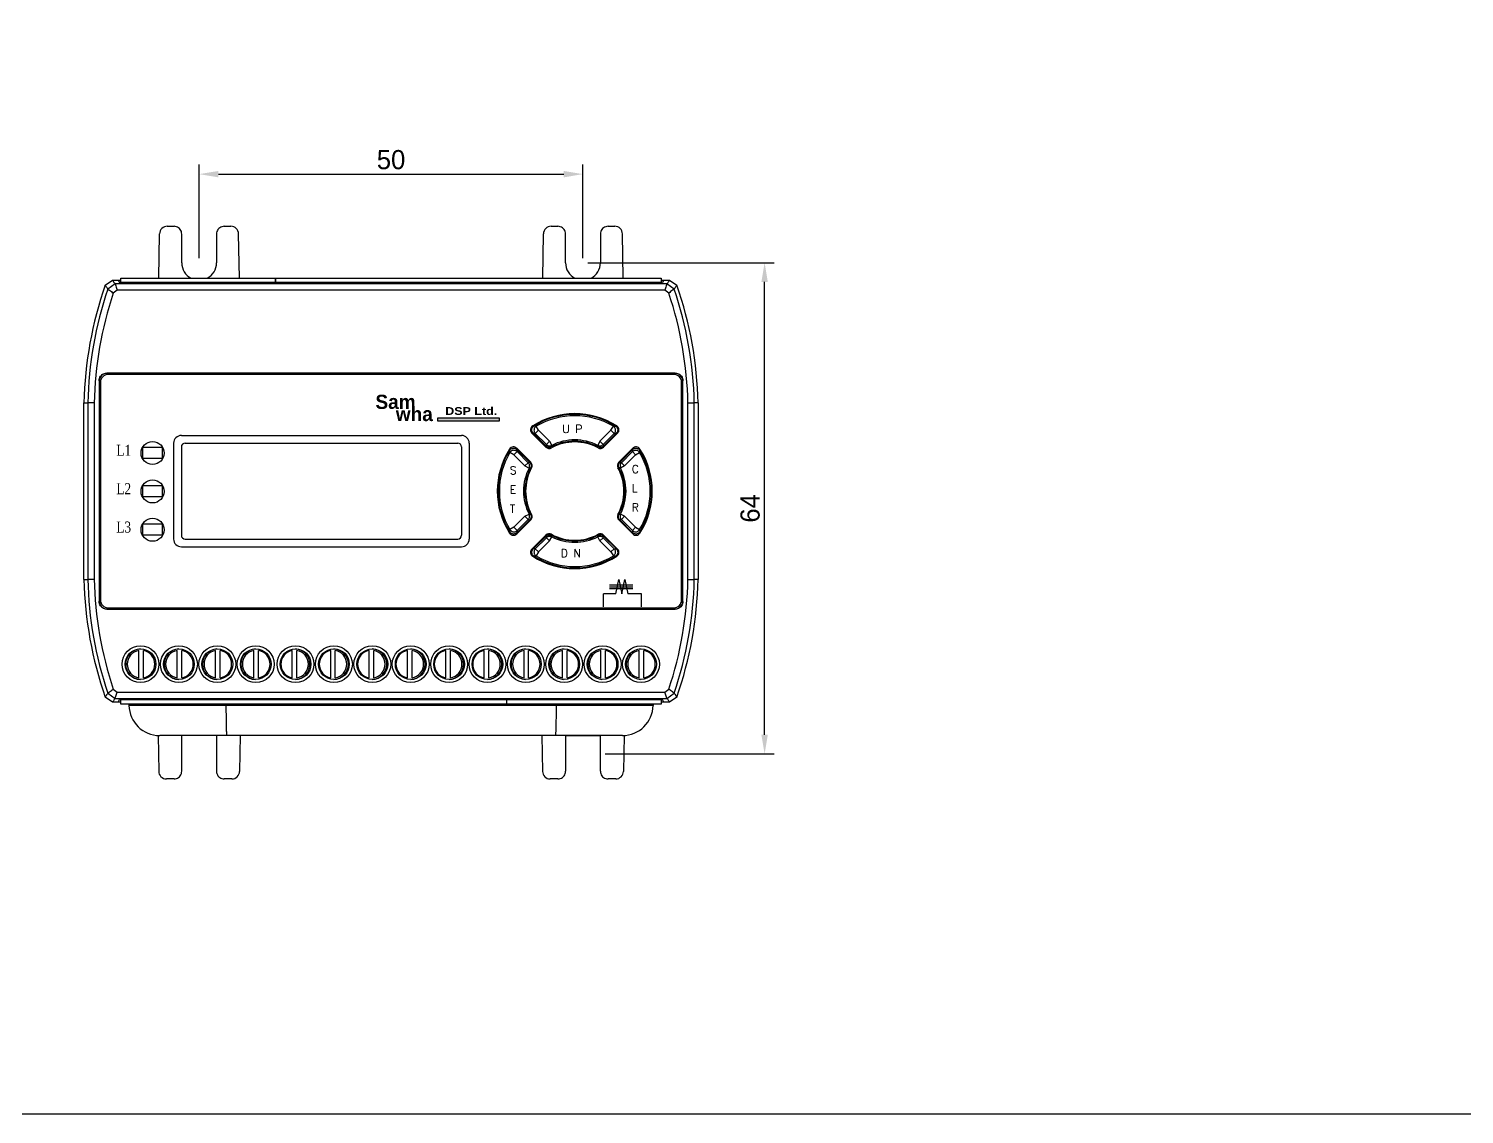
# Model space of a CAD drawing. Header units: millimetres. Extents: x 32 to 871, y 30 to 611.
# Drawn here: x 277.9 to 464.9, y 29.7 to 171.1 of the extents above; entities that cross this region are included whole.
import ezdxf
from ezdxf.enums import TextEntityAlignment as Align

# ---------------------------------------------------------------- set-up
doc = ezdxf.new("R2010")
doc.units = ezdxf.units.MM
for name, color, linetype in [('02___PRT_ALL_AXES', 7, 'Continuous'), ('03___PRT_ALL_CURVES', 7, 'Continuous'), ('40', 4, 'Continuous'), ('도면층1', 7, 'Continuous')]:
    doc.layers.add(name, color=color, linetype=linetype)
doc.styles.add('SS', font='batang.ttc', dxfattribs={"width": 0.8})
doc.styles.get("Standard").update_dxf_attribs({"font": 'BareunDotumPro1.ttf'})
doc.styles.add('STYLE2', font='romant.shx')
doc.dimstyles.new('ISO-25', dxfattribs={"dimtxt": 2.5, "dimasz": 2.5, "dimexe": 1.25, "dimexo": 0.625, "dimtad": 1, "dimtxsty": 'Standard', "dimcen": 2.5, "dimadec": 0, "dimazin": 0, "dimtfac": 1, "dimtmove": 0, "dimatfit": 3, "dimfxl": 0, "dimarcsym": 0})

# ---------------------------------------------------------------- blocks, each defined once
blk = doc.blocks.new('*D34')
at = {"color": 0, "lineweight": -2}
for p, q in [((300.1, 141.26), (300.1, 153.44)), ((350.1, 141.26), (350.1, 153.44)), ((302.6, 152.19), (347.6, 152.19))]:
    blk.add_line(p, q, dxfattribs=at)
at = {"color": 0}
for points in [[(302.6, 152.6), (302.6, 151.77), (300.1, 152.19)], [(347.6, 151.77), (347.6, 152.6), (350.1, 152.19)]]:
    blk.add_solid(points, dxfattribs=at)
at = {"layer": 'Defpoints', "color": 0}
for p in [(350.1, 152.19), (300.1, 140.64), (350.1, 140.64)]:
    blk.add_point(p, dxfattribs=at)
at = {"color": 0, "insert": (325.1, 154.06), "char_height": 2.5, "attachment_point": 5}
blk.add_mtext('50', dxfattribs=at)
blk = doc.blocks.new('*D35')
at = {"color": 0, "lineweight": -2}
for p, q in [((350.72, 140.64), (375.01, 140.64)), ((373.76, 79.14), (373.76, 138.14)), ((352.99, 76.64), (375.01, 76.64))]:
    blk.add_line(p, q, dxfattribs=at)
at = {"color": 0}
for points in [[(374.18, 138.14), (373.34, 138.14), (373.76, 140.64)], [(373.34, 79.14), (374.18, 79.14), (373.76, 76.64)]]:
    blk.add_solid(points, dxfattribs=at)
at = {"layer": 'Defpoints', "color": 0}
for p in [(350.1, 140.64), (373.76, 140.64), (352.36, 76.64)]:
    blk.add_point(p, dxfattribs=at)
at = {"color": 0, "insert": (371.88, 108.64), "char_height": 2.5, "attachment_point": 5, "rotation": 90}
blk.add_mtext('64', dxfattribs=at)

msp = doc.modelspace()

# ---------------------------------------------------------------- hatches: boundary and pattern name
msp.add_hatch(color=5).paths.add_polyline_path([(331.171, 119.999), (331.171, 120.456), (339.2, 120.456), (339.2, 119.999)])

# ---------------------------------------------------------------- linework, layer by layer
at = {"color": 7, "linetype": 'Continuous'}
for p, q in [((294.851, 138.639), (294.952, 144.406)), ((295.951, 145.389), (296.829, 145.389)), ((297.829, 140.639), (297.829, 144.389)), ((302.364, 144.389), (302.364, 140.639)), ((303.364, 145.389), (304.242, 145.389)), ((305.342, 138.639), (305.241, 144.406)), ((344.851, 138.639), (344.952, 144.406)), ((345.951, 145.389), (346.829, 145.389)), ((347.829, 140.639), (347.829, 144.389)), ((352.364, 144.389), (352.364, 140.639)), ((353.364, 145.389), (354.242, 145.389)), ((355.342, 138.639), (355.241, 144.406)), ((287.858, 137.718), (288.802, 138.389)), ((288.802, 138.389), (289.906, 138.389)), ((289.548, 138.389), (289.717, 138.05)), ((289.906, 138.639), (310.031, 138.639)), ((289.906, 138.05), (289.906, 138.639)), ((310.031, 138.639), (310.031, 138.05)), ((310.034, 138.639), (360.284, 138.639)), ((310.034, 138.05), (310.034, 138.639)), ((360.284, 138.639), (360.284, 138.05)), ((360.284, 138.389), (361.391, 138.389)), ((360.645, 138.389), (360.476, 138.05)), ((361.391, 138.389), (362.335, 137.718)), ((289.156, 137.893), (288.21, 137.215)), ((289.422, 137.065), (288.909, 136.697)), ((361.037, 137.893), (289.156, 137.893)), ((360.771, 137.065), (289.422, 137.065)), ((360.476, 138.05), (289.717, 138.05)), ((361.284, 136.697), (360.771, 137.065)), ((361.983, 137.215), (361.037, 137.893)), ((362.121, 126.263), (288.072, 126.263)), ((288.072, 126.263), (288.096, 126.239)), ((362.097, 126.239), (288.096, 126.239)), ((361.946, 126.089), (288.246, 126.089)), ((362.121, 126.263), (362.097, 126.239)), ((287.072, 125.263), (287.072, 96.514)), ((287.072, 125.263), (287.096, 125.239)), ((287.096, 125.239), (287.096, 96.539)), ((287.246, 125.089), (287.246, 96.689)), ((362.946, 96.689), (362.946, 125.089)), ((363.121, 125.263), (363.096, 125.239)), ((363.096, 96.539), (363.096, 125.239)), ((363.121, 96.514), (363.121, 125.263)), ((285.096, 99.389), (285.096, 122.389)), ((285.096, 122.389), (285.592, 122.383)), ((285.592, 122.383), (285.592, 99.394)), ((286.42, 122.383), (285.592, 122.383)), ((286.42, 122.368), (286.42, 99.41)), ((363.773, 122.383), (364.601, 122.383)), ((363.773, 99.41), (363.773, 122.368)), ((365.096, 122.389), (364.601, 122.383)), ((364.601, 99.394), (364.601, 122.383)), ((365.096, 122.389), (365.096, 99.389)), ((343.454, 118.446), (345.278, 116.622)), ((343.613, 118.428), (345.296, 116.745)), ((344.315, 118.819), (343.891, 118.395)), ((343.891, 118.395), (345.329, 116.957)), ((344.315, 118.819), (344.009, 119.335)), ((344.315, 118.819), (345.754, 117.381)), ((352.309, 117.381), (353.748, 118.819)), ((352.734, 116.957), (354.172, 118.395)), ((352.767, 116.745), (354.45, 118.428)), ((352.785, 116.622), (354.609, 118.446)), ((353.748, 118.819), (354.054, 119.335)), ((353.748, 118.819), (354.172, 118.395)), ((341.101, 115.605), (341.525, 116.029)), ((343.298, 114.642), (341.475, 116.466)), ((343.175, 114.624), (341.492, 116.307)), ((342.963, 114.591), (341.525, 116.029)), ((345.754, 117.381), (345.329, 116.957)), ((345.754, 117.381), (346.024, 116.846)), ((352.309, 117.381), (352.039, 116.846)), ((352.309, 117.381), (352.734, 116.957)), ((356.588, 116.466), (354.765, 114.642)), ((356.571, 116.307), (354.888, 114.624)), ((356.538, 116.029), (355.1, 114.591)), ((356.962, 115.605), (356.538, 116.029)), ((341.101, 115.605), (340.585, 115.911)), ((342.539, 114.167), (341.101, 115.605)), ((342.539, 114.167), (342.963, 114.591)), ((342.539, 114.167), (343.074, 113.896)), ((355.524, 114.167), (354.989, 113.896)), ((355.524, 114.167), (355.1, 114.591)), ((356.962, 115.605), (355.524, 114.167)), ((356.962, 115.605), (357.478, 115.911)), ((341.101, 106.173), (342.539, 107.611)), ((341.475, 105.312), (343.298, 107.135)), ((341.492, 105.47), (343.175, 107.154)), ((341.525, 105.748), (342.963, 107.187)), ((342.539, 107.611), (343.074, 107.881)), ((342.539, 107.611), (342.963, 107.187)), ((354.765, 107.135), (356.588, 105.312)), ((354.888, 107.154), (356.571, 105.47)), ((355.524, 107.611), (354.989, 107.881)), ((355.524, 107.611), (355.1, 107.187)), ((355.1, 107.187), (356.538, 105.748)), ((355.524, 107.611), (356.962, 106.173)), ((341.101, 106.173), (340.585, 105.866)), ((341.101, 106.173), (341.525, 105.748)), ((345.278, 105.155), (343.454, 103.332)), ((345.296, 105.032), (343.613, 103.349)), ((345.329, 104.82), (343.891, 103.382)), ((345.754, 104.396), (345.329, 104.82)), ((345.754, 104.396), (346.024, 104.932)), ((352.309, 104.396), (352.039, 104.932)), ((352.309, 104.396), (352.734, 104.82)), ((354.172, 103.382), (352.734, 104.82)), ((354.45, 103.349), (352.767, 105.032)), ((354.609, 103.332), (352.785, 105.155)), ((356.962, 106.173), (356.538, 105.748)), ((356.962, 106.173), (357.478, 105.866)), ((344.315, 102.958), (343.891, 103.382)), ((344.315, 102.958), (344.009, 102.443)), ((345.754, 104.396), (344.315, 102.958)), ((353.748, 102.958), (352.309, 104.396)), ((353.748, 102.958), (354.172, 103.382)), ((353.748, 102.958), (354.054, 102.443)), ((285.096, 99.389), (285.592, 99.394)), ((286.42, 99.394), (285.592, 99.394)), ((363.773, 99.394), (364.601, 99.394)), ((365.096, 99.389), (364.601, 99.394)), ((352.789, 95.805), (352.789, 97.503)), ((357.724, 95.805), (357.724, 97.503)), ((287.072, 96.514), (287.096, 96.539)), ((288.072, 95.514), (288.096, 95.539)), ((288.072, 95.514), (362.121, 95.514)), ((288.096, 95.539), (362.097, 95.539)), ((288.246, 95.689), (361.946, 95.689)), ((362.121, 95.514), (362.097, 95.539)), ((363.121, 96.514), (363.096, 96.539)), ((292.234, 86.564), (292.234, 90.114)), ((292.834, 86.564), (292.834, 90.114)), ((297.234, 86.564), (297.234, 90.114)), ((297.834, 86.564), (297.834, 90.114)), ((302.234, 86.564), (302.234, 90.114)), ((302.834, 86.564), (302.834, 90.114)), ((307.234, 86.564), (307.234, 90.114)), ((307.834, 86.564), (307.834, 90.114)), ((312.234, 86.564), (312.234, 90.114)), ((312.834, 86.564), (312.834, 90.114)), ((317.234, 86.564), (317.234, 90.114)), ((317.834, 86.564), (317.834, 90.114)), ((322.234, 86.564), (322.234, 90.114)), ((322.834, 86.564), (322.834, 90.114)), ((327.234, 86.564), (327.234, 90.114)), ((327.834, 86.564), (327.834, 90.114)), ((332.234, 86.564), (332.234, 90.114)), ((332.834, 86.564), (332.834, 90.114)), ((337.234, 86.564), (337.234, 90.114)), ((337.834, 86.564), (337.834, 90.114)), ((342.424, 86.564), (342.424, 90.114)), ((343.024, 86.564), (343.024, 90.114)), ((347.424, 86.564), (347.424, 90.114)), ((348.024, 86.564), (348.024, 90.114)), ((352.424, 86.564), (352.424, 90.114)), ((353.024, 86.564), (353.024, 90.114)), ((357.424, 86.564), (357.424, 90.114)), ((358.024, 86.564), (358.024, 90.114)), ((288.21, 84.563), (289.156, 83.885)), ((288.909, 85.08), (289.422, 84.713)), ((289.422, 84.713), (360.771, 84.713)), ((360.771, 84.713), (361.284, 85.08)), ((361.037, 83.885), (361.983, 84.563)), ((288.802, 83.389), (287.858, 84.06)), ((289.909, 83.389), (288.802, 83.389)), ((289.156, 83.885), (361.037, 83.885)), ((289.548, 83.389), (289.717, 83.727)), ((289.717, 83.727), (360.476, 83.727)), ((289.909, 83.139), (289.909, 83.727)), ((340.159, 83.139), (289.909, 83.139)), ((290.956, 83.139), (290.959, 82.969)), ((359.234, 82.969), (290.959, 82.969)), ((303.595, 82.969), (303.595, 83.139)), ((340.159, 83.727), (340.159, 83.139)), ((340.161, 83.139), (340.161, 83.727)), ((360.286, 83.139), (340.161, 83.139)), ((346.598, 82.969), (346.598, 83.139)), ((359.237, 83.139), (359.234, 82.969)), ((360.286, 83.727), (360.286, 83.139)), ((361.391, 83.389), (360.286, 83.389)), ((360.645, 83.389), (360.476, 83.727)), ((362.335, 84.06), (361.391, 83.389)), ((294.747, 79.062), (294.829, 74.371)), ((355.234, 79.039), (294.959, 79.039)), ((297.829, 74.389), (297.829, 79.039)), ((302.364, 79.039), (302.364, 74.389)), ((305.445, 79.039), (305.364, 74.371)), ((344.748, 79.039), (344.829, 74.371)), ((347.829, 79.039), (347.829, 74.389)), ((352.364, 74.389), (352.364, 79.039)), ((355.446, 79.062), (355.364, 74.371)), ((296.829, 73.389), (295.829, 73.389)), ((304.364, 73.389), (303.364, 73.389)), ((346.829, 73.389), (345.829, 73.389)), ((354.364, 73.389), (353.364, 73.389))]:
    msp.add_line(p, q, dxfattribs=at)
at = {"color": 5}
for p, q in [((331.171, 120.456), (339.2, 120.456)), ((331.171, 119.999), (331.171, 120.456)), ((339.2, 119.999), (331.171, 119.999)), ((339.2, 120.456), (339.2, 119.999))]:
    msp.add_line(p, q, dxfattribs=at)
for p, q in [((354.387, 97.503), (354.777, 99.372)), ((354.777, 99.372), (355.167, 97.503)), ((355.167, 97.503), (355.557, 99.372)), ((355.557, 99.372), (355.947, 97.503)), ((354.387, 97.503), (352.789, 97.503)), ((353.572, 98.696), (356.605, 98.696)), ((353.572, 98.438), (356.605, 98.438)), ((353.572, 98.179), (356.605, 98.179)), ((357.724, 97.503), (355.947, 97.503)), ((347.829, 79.039), (352.364, 79.039))]:
    msp.add_line(p, q)
msp.add_lwpolyline([(31.509, 610.73), (871.425, 610.73), (871.425, 29.692), (31.509, 29.692)], close=True)
at = {"color": 7, "linetype": 'Continuous'}
for centre, radius in [((292.469, 88.339), 2.4), ((292.469, 88.339), 2), ((297.469, 88.339), 2.4), ((297.469, 88.339), 2), ((302.469, 88.339), 2.4), ((302.469, 88.339), 2), ((307.469, 88.339), 2.4), ((307.469, 88.339), 2), ((312.659, 88.339), 2.4), ((312.659, 88.339), 2), ((317.659, 88.339), 2.4), ((317.659, 88.339), 2), ((322.659, 88.339), 2.4), ((322.659, 88.339), 2), ((327.659, 88.339), 2.4), ((327.659, 88.339), 2), ((332.659, 88.339), 2.4), ((332.659, 88.339), 2), ((337.659, 88.339), 2.4), ((337.659, 88.339), 2), ((342.659, 88.339), 2.4), ((342.659, 88.339), 2), ((347.659, 88.339), 2.4), ((347.659, 88.339), 2), ((352.659, 88.339), 2.4), ((352.659, 88.339), 2), ((357.659, 88.339), 2.4), ((357.659, 88.339), 2)]:
    msp.add_circle(centre, radius, dxfattribs=at)
for centre, radius, start, end in [((295.951, 144.389), 1, 90, 179), ((304.242, 144.389), 1, 1, 90), ((345.951, 144.389), 1, 90, 179), ((354.242, 144.389), 1, 1, 90), ((300.096, 140.639), 2.267, 180, 242.3898), ((300.096, 140.639), 2.267, 297.6102, 0), ((350.096, 140.639), 2.267, 180, 242.3898), ((350.096, 140.639), 2.267, 297.6102, 0), ((335.085, 121.297), 50, 160.82791, 178.74912), ((335.085, 121.297), 49.504, 161.24388, 178.74287), ((335.085, 121.297), 48.677, 161.5561, 178.73961), ((315.108, 121.297), 48.677, 1.26039, 18.4439), ((315.108, 121.297), 49.504, 1.25713, 18.75612), ((315.108, 121.297), 50, 1.25088, 19.17209), ((288.246, 125.089), 1, 90, 180), ((361.946, 125.089), 1, 0, 90), ((349.031, 110.889), 10.1, 57.1532, 122.8468), ((349.031, 110.889), 10, 57.90749, 122.09251), ((349.031, 110.889), 9.827, 59.26143, 120.73857), ((343.879, 118.87), 0.6, 122.8468, 225), ((354.184, 118.87), 0.6, 315, 57.1532), ((349.031, 110.889), 10.1, 147.1532, 212.8468), ((349.031, 110.889), 10, 147.90749, 212.09251), ((341.05, 116.041), 0.6, 45, 147.1532), ((345.702, 117.046), 0.6, 225, 298.39845), ((349.031, 110.889), 6.4, 61.60155, 118.39845), ((349.031, 110.889), 6.5, 62.20277, 117.79723), ((349.031, 110.889), 6.673, 63.2117, 116.7883), ((352.361, 117.046), 0.6, 241.60155, 315), ((357.013, 116.041), 0.6, 32.8468, 135), ((349.031, 110.889), 10, 327.90749, 32.09251), ((349.031, 110.889), 10.1, 327.1532, 32.8468), ((349.031, 110.889), 9.827, 149.26143, 210.73857), ((342.874, 114.218), 0.6, 331.60155, 45), ((355.189, 114.218), 0.6, 135, 208.39845), ((349.031, 110.889), 9.827, 329.26143, 30.73857), ((349.031, 110.889), 6.673, 153.2117, 206.7883), ((349.031, 110.889), 6.5, 152.20277, 207.79723), ((349.031, 110.889), 6.4, 151.60155, 208.39845), ((349.031, 110.889), 6.4, 331.60155, 28.39845), ((349.031, 110.889), 6.5, 332.20277, 27.79723), ((349.031, 110.889), 6.673, 333.2117, 26.7883), ((342.874, 107.559), 0.6, 315, 28.39845), ((355.189, 107.559), 0.6, 151.60155, 225), ((341.05, 105.736), 0.6, 212.8468, 315), ((345.702, 104.731), 0.6, 61.60155, 135), ((349.031, 110.889), 6.4, 241.60155, 298.39845), ((349.031, 110.889), 6.5, 242.20277, 297.79723), ((349.031, 110.889), 6.673, 243.2117, 296.7883), ((352.361, 104.731), 0.6, 45, 118.39845), ((357.013, 105.736), 0.6, 225, 327.1532), ((343.879, 102.908), 0.6, 135, 237.1532), ((354.184, 102.908), 0.6, 302.8468, 45), ((349.031, 110.889), 10.1, 237.1532, 302.8468), ((349.031, 110.889), 10, 237.90749, 302.09251), ((349.031, 110.889), 9.827, 239.26143, 300.73857), ((335.085, 100.48), 50, 181.25088, 199.17209), ((335.085, 100.48), 49.504, 181.25713, 198.75612), ((335.085, 100.48), 48.677, 181.26039, 198.4439), ((315.108, 100.48), 48.677, 341.5561, 358.73961), ((315.108, 100.48), 49.504, 341.24388, 358.74287), ((315.108, 100.48), 50, 340.82791, 358.74912), ((288.246, 96.689), 1, 180, 270), ((361.946, 96.689), 1, 270, 0), ((292.534, 88.339), 1.8, 99.59407, 260.40593), ((292.534, 88.339), 1.8, 279.59407, 80.40593), ((297.534, 88.339), 1.8, 99.59407, 260.40593), ((297.534, 88.339), 1.8, 279.59407, 80.40593), ((302.534, 88.339), 1.8, 99.59407, 260.40593), ((302.534, 88.339), 1.8, 279.59407, 80.40593), ((307.534, 88.339), 1.8, 99.59407, 260.40593), ((307.534, 88.339), 1.8, 279.59407, 80.40593), ((312.534, 88.339), 1.8, 99.59407, 260.40593), ((312.534, 88.339), 1.8, 279.59407, 80.40593), ((317.534, 88.339), 1.8, 99.59407, 260.40593), ((317.534, 88.339), 1.8, 279.59407, 80.40593), ((322.534, 88.339), 1.8, 99.59407, 260.40593), ((322.534, 88.339), 1.8, 279.59407, 80.40593), ((327.534, 88.339), 1.8, 99.59407, 260.40593), ((327.534, 88.339), 1.8, 279.59407, 80.40593), ((332.534, 88.339), 1.8, 99.59407, 260.40593), ((332.534, 88.339), 1.8, 279.59407, 80.40593), ((337.534, 88.339), 1.8, 99.59407, 260.40593), ((337.534, 88.339), 1.8, 279.59407, 80.40593), ((342.724, 88.339), 1.8, 99.59407, 260.40593), ((342.724, 88.339), 1.8, 279.59407, 80.40593), ((347.724, 88.339), 1.8, 99.59407, 260.40593), ((347.724, 88.339), 1.8, 279.59407, 80.40593), ((352.724, 88.339), 1.8, 99.59407, 260.40593), ((352.724, 88.339), 1.8, 279.59407, 80.40593), ((357.724, 88.339), 1.8, 99.59407, 260.40593), ((357.724, 88.339), 1.8, 279.59407, 80.40593), ((294.959, 83.039), 4, 181, 270), ((355.234, 83.039), 4, 270, 359), ((295.829, 74.389), 1, 181, 270), ((304.364, 74.389), 1, 270, 359), ((345.829, 74.389), 1, 181, 270), ((354.364, 74.389), 1, 270, 359)]:
    msp.add_arc(centre, radius, start, end, dxfattribs=at)
for points, knots in [([(297.829, 144.389), (297.829, 144.493), (297.796, 144.703), (297.651, 144.986), (297.426, 145.211), (297.143, 145.356), (296.933, 145.389), (296.829, 145.389)], [0, 0, 0, 0, 0.3128443, 0.6257071, 0.9385998, 1.2515225, 1.5644638, 1.5644638, 1.5644638, 1.5644638]), ([(303.364, 145.389), (303.26, 145.389), (303.05, 145.356), (302.766, 145.211), (302.542, 144.986), (302.397, 144.703), (302.364, 144.493), (302.364, 144.389)], [0, 0, 0, 0, 0.3129412, 0.6258639, 0.9387567, 1.2516195, 1.5644638, 1.5644638, 1.5644638, 1.5644638]), ([(347.829, 144.389), (347.829, 144.493), (347.796, 144.703), (347.651, 144.986), (347.426, 145.211), (347.143, 145.356), (346.933, 145.389), (346.829, 145.389)], [0, 0, 0, 0, 0.3128443, 0.6257071, 0.9385998, 1.2515225, 1.5644638, 1.5644638, 1.5644638, 1.5644638]), ([(353.364, 145.389), (353.26, 145.389), (353.05, 145.356), (352.766, 145.211), (352.542, 144.986), (352.397, 144.703), (352.364, 144.493), (352.364, 144.389)], [0, 0, 0, 0, 0.3129412, 0.6258639, 0.9387567, 1.2516195, 1.5644638, 1.5644638, 1.5644638, 1.5644638]), ([(289.156, 137.893), (289.121, 137.941), (289.044, 138.049), (288.926, 138.214), (288.843, 138.331), (288.802, 138.389)], [0, 0, 0, 0, 0.17899192, 0.39786681, 0.60925193, 0.60925193, 0.60925193, 0.60925193]), ([(361.037, 137.893), (361.072, 137.941), (361.149, 138.049), (361.267, 138.214), (361.35, 138.331), (361.391, 138.389)], [0, 0, 0, 0, 0.17820854, 0.39708416, 0.60925193, 0.60925193, 0.60925193, 0.60925193]), ([(288.209, 137.215), (288.175, 137.264), (288.098, 137.373), (287.981, 137.541), (287.898, 137.659), (287.858, 137.718)], [0, 0, 0, 0, 0.18024777, 0.40064801, 0.61349574, 0.61349574, 0.61349574, 0.61349574]), ([(288.209, 137.215), (288.284, 137.158), (288.445, 137.055), (288.672, 136.874), (288.83, 136.757), (288.909, 136.697)], [0, 0, 0, 0, 0.28246747, 0.5729897, 0.87011684, 0.87011684, 0.87011684, 0.87011684]), ([(289.156, 137.893), (289.186, 137.803), (289.231, 137.617), (289.33, 137.345), (289.39, 137.159), (289.422, 137.065)], [0, 0, 0, 0, 0.28287008, 0.57326512, 0.86975369, 0.86975369, 0.86975369, 0.86975369]), ([(361.037, 137.893), (361.007, 137.803), (360.962, 137.617), (360.863, 137.345), (360.803, 137.159), (360.771, 137.065)], [0, 0, 0, 0, 0.28287466, 0.57326965, 0.86975368, 0.86975368, 0.86975368, 0.86975368]), ([(361.984, 137.215), (361.909, 137.158), (361.748, 137.055), (361.521, 136.874), (361.363, 136.757), (361.284, 136.697)], [0, 0, 0, 0, 0.28246279, 0.57298506, 0.87011686, 0.87011686, 0.87011686, 0.87011686]), ([(361.984, 137.215), (362.018, 137.264), (362.095, 137.373), (362.212, 137.54), (362.295, 137.659), (362.335, 137.718)], [0, 0, 0, 0, 0.17945891, 0.39985993, 0.61349574, 0.61349574, 0.61349574, 0.61349574]), ([(287.072, 125.263), (287.072, 125.368), (287.105, 125.578), (287.25, 125.861), (287.474, 126.086), (287.758, 126.23), (287.968, 126.263), (288.072, 126.263)], [0, 0, 0, 0, 0.31286, 0.6256693, 0.9384589, 1.2512679, 1.5641278, 1.5641278, 1.5641278, 1.5641278]), ([(288.096, 126.239), (287.992, 126.239), (287.782, 126.206), (287.499, 126.061), (287.274, 125.836), (287.13, 125.553), (287.096, 125.343), (287.096, 125.239)], [0, 0, 0, 0, 0.3128599, 0.6256689, 0.9384586, 1.2512678, 1.5641278, 1.5641278, 1.5641278, 1.5641278]), ([(363.096, 125.239), (363.096, 125.343), (363.063, 125.553), (362.919, 125.836), (362.694, 126.061), (362.411, 126.206), (362.201, 126.239), (362.097, 126.239)], [0, 0, 0, 0, 0.3128599, 0.6256689, 0.9384586, 1.2512678, 1.5641278, 1.5641278, 1.5641278, 1.5641278]), ([(362.121, 126.263), (362.225, 126.263), (362.435, 126.23), (362.718, 126.086), (362.943, 125.861), (363.088, 125.578), (363.121, 125.368), (363.121, 125.263)], [0, 0, 0, 0, 0.31286, 0.6256693, 0.9384589, 1.2512679, 1.5641278, 1.5641278, 1.5641278, 1.5641278]), ([(343.508, 118.571), (343.479, 118.624), (343.439, 118.739), (343.432, 118.921), (343.479, 119.097), (343.544, 119.2), (343.584, 119.245)], [0, 0, 0, 0, 0.18163322, 0.35979349, 0.53752689, 0.71885142, 0.71885142, 0.71885142, 0.71885142]), ([(343.891, 118.395), (343.86, 118.399), (343.798, 118.407), (343.705, 118.418), (343.644, 118.425), (343.613, 118.428)], [0, 0, 0, 0, 0.09410115, 0.18745529, 0.28007926, 0.28007926, 0.28007926, 0.28007926]), ([(344.009, 119.335), (343.964, 119.308), (343.882, 119.243), (343.788, 119.118), (343.729, 118.972), (343.709, 118.816), (343.73, 118.66), (343.791, 118.515), (343.855, 118.432), (343.891, 118.395)], [0, 0, 0, 0, 0.1554188, 0.3108221, 0.4662646, 0.6217122, 0.777156, 0.9325527, 1.0879994, 1.0879994, 1.0879994, 1.0879994]), ([(344.009, 119.335), (343.976, 119.338), (343.912, 119.344), (343.815, 119.353), (343.751, 119.358), (343.719, 119.361)], [0, 0, 0, 0, 0.09793403, 0.19504373, 0.29134837, 0.29134837, 0.29134837, 0.29134837]), ([(354.054, 119.335), (354.087, 119.338), (354.151, 119.344), (354.248, 119.353), (354.312, 119.358), (354.344, 119.361)], [0, 0, 0, 0, 0.09793403, 0.19504373, 0.29134837, 0.29134837, 0.29134837, 0.29134837]), ([(354.172, 118.395), (354.208, 118.432), (354.272, 118.515), (354.333, 118.66), (354.354, 118.816), (354.334, 118.972), (354.275, 119.118), (354.181, 119.243), (354.099, 119.308), (354.054, 119.335)], [0, 0, 0, 0, 0.1554199, 0.3108228, 0.4662654, 0.6217129, 0.7771566, 0.9325534, 1.0879994, 1.0879994, 1.0879994, 1.0879994]), ([(354.172, 118.395), (354.203, 118.399), (354.265, 118.407), (354.358, 118.418), (354.419, 118.425), (354.45, 118.428)], [0, 0, 0, 0, 0.09410115, 0.18745529, 0.28007926, 0.28007926, 0.28007926, 0.28007926]), ([(354.478, 119.247), (354.517, 119.202), (354.582, 119.101), (354.63, 118.926), (354.625, 118.743), (354.585, 118.626), (354.556, 118.572)], [0, 0, 0, 0, 0.17824467, 0.3558606, 0.53595592, 0.71955243, 0.71955243, 0.71955243, 0.71955243]), ([(340.585, 115.911), (340.582, 115.944), (340.576, 116.009), (340.568, 116.105), (340.562, 116.17), (340.56, 116.202)], [0, 0, 0, 0, 0.09793403, 0.19504373, 0.29134837, 0.29134837, 0.29134837, 0.29134837]), ([(341.525, 116.029), (341.488, 116.066), (341.405, 116.129), (341.26, 116.19), (341.104, 116.211), (340.948, 116.192), (340.802, 116.133), (340.677, 116.038), (340.612, 115.956), (340.585, 115.911)], [0, 0, 0, 0, 0.1554199, 0.3108228, 0.4662654, 0.6217129, 0.7771566, 0.9325534, 1.0879994, 1.0879994, 1.0879994, 1.0879994]), ([(340.673, 116.335), (340.718, 116.374), (340.82, 116.439), (340.994, 116.487), (341.177, 116.482), (341.294, 116.442), (341.348, 116.413)], [0, 0, 0, 0, 0.17824467, 0.3558606, 0.53595592, 0.71955243, 0.71955243, 0.71955243, 0.71955243]), ([(341.525, 116.029), (341.521, 116.06), (341.513, 116.122), (341.502, 116.215), (341.495, 116.276), (341.492, 116.307)], [0, 0, 0, 0, 0.09410115, 0.18745529, 0.28007926, 0.28007926, 0.28007926, 0.28007926]), ([(345.329, 116.957), (345.326, 116.934), (345.318, 116.887), (345.307, 116.816), (345.3, 116.769), (345.296, 116.745)], [0, 0, 0, 0, 0.07104497, 0.14255308, 0.21452977, 0.21452977, 0.21452977, 0.21452977]), ([(345.329, 116.957), (345.365, 116.922), (345.445, 116.86), (345.584, 116.799), (345.733, 116.776), (345.884, 116.789), (345.979, 116.823), (346.024, 116.846)], [0, 0, 0, 0, 0.14989811, 0.2997689, 0.44966151, 0.59952442, 0.74945897, 0.74945897, 0.74945897, 0.74945897]), ([(345.857, 116.585), (345.808, 116.574), (345.705, 116.563), (345.553, 116.587), (345.459, 116.627), (345.415, 116.653)], [0, 0, 0, 0, 0.1536186, 0.30569037, 0.45697795, 0.45697795, 0.45697795, 0.45697795]), ([(346.024, 116.846), (346.021, 116.823), (346.016, 116.777), (346.008, 116.708), (346.003, 116.662), (346, 116.639)], [0, 0, 0, 0, 0.06907161, 0.13856176, 0.20847441, 0.20847441, 0.20847441, 0.20847441]), ([(352.039, 116.846), (352.084, 116.823), (352.179, 116.789), (352.33, 116.776), (352.479, 116.799), (352.618, 116.86), (352.698, 116.922), (352.734, 116.957)], [0, 0, 0, 0, 0.14990759, 0.2997754, 0.44966784, 0.59953127, 0.74945897, 0.74945897, 0.74945897, 0.74945897]), ([(352.039, 116.846), (352.042, 116.823), (352.047, 116.777), (352.055, 116.708), (352.06, 116.662), (352.063, 116.639)], [0, 0, 0, 0, 0.06907161, 0.13856176, 0.20847441, 0.20847441, 0.20847441, 0.20847441]), ([(352.647, 116.652), (352.603, 116.627), (352.508, 116.586), (352.356, 116.563), (352.254, 116.574), (352.205, 116.585)], [0, 0, 0, 0, 0.1525326, 0.30429745, 0.45704254, 0.45704254, 0.45704254, 0.45704254]), ([(352.734, 116.957), (352.737, 116.934), (352.745, 116.887), (352.756, 116.816), (352.763, 116.769), (352.767, 116.745)], [0, 0, 0, 0, 0.07104497, 0.14255308, 0.21452977, 0.21452977, 0.21452977, 0.21452977]), ([(356.538, 116.029), (356.542, 116.06), (356.55, 116.122), (356.561, 116.215), (356.568, 116.276), (356.571, 116.307)], [0, 0, 0, 0, 0.09410115, 0.18745529, 0.28007926, 0.28007926, 0.28007926, 0.28007926]), ([(357.478, 115.911), (357.451, 115.956), (357.386, 116.038), (357.261, 116.133), (357.115, 116.192), (356.959, 116.211), (356.803, 116.19), (356.658, 116.129), (356.575, 116.066), (356.538, 116.029)], [0, 0, 0, 0, 0.1554188, 0.3108221, 0.4662646, 0.6217122, 0.777156, 0.9325527, 1.0879994, 1.0879994, 1.0879994, 1.0879994]), ([(356.714, 116.412), (356.767, 116.441), (356.882, 116.481), (357.064, 116.488), (357.239, 116.441), (357.342, 116.376), (357.388, 116.336)], [0, 0, 0, 0, 0.18163322, 0.35979349, 0.53752689, 0.71885142, 0.71885142, 0.71885142, 0.71885142]), ([(357.478, 115.911), (357.481, 115.944), (357.487, 116.009), (357.495, 116.105), (357.501, 116.17), (357.503, 116.202)], [0, 0, 0, 0, 0.09793403, 0.19504373, 0.29134837, 0.29134837, 0.29134837, 0.29134837]), ([(342.963, 114.591), (342.987, 114.594), (343.033, 114.602), (343.104, 114.613), (343.151, 114.62), (343.175, 114.624)], [0, 0, 0, 0, 0.07104497, 0.14255308, 0.21452977, 0.21452977, 0.21452977, 0.21452977]), ([(343.074, 113.896), (343.097, 113.941), (343.131, 114.036), (343.145, 114.187), (343.121, 114.337), (343.06, 114.475), (342.998, 114.555), (342.963, 114.591)], [0, 0, 0, 0, 0.14990759, 0.2997754, 0.44966784, 0.59953127, 0.74945897, 0.74945897, 0.74945897, 0.74945897]), ([(343.268, 114.504), (343.294, 114.46), (343.334, 114.366), (343.357, 114.214), (343.346, 114.111), (343.335, 114.062)], [0, 0, 0, 0, 0.1525326, 0.30429745, 0.45704254, 0.45704254, 0.45704254, 0.45704254]), ([(354.728, 114.063), (354.716, 114.113), (354.706, 114.215), (354.729, 114.367), (354.77, 114.461), (354.796, 114.505)], [0, 0, 0, 0, 0.1536186, 0.30569037, 0.45697795, 0.45697795, 0.45697795, 0.45697795]), ([(355.1, 114.591), (355.076, 114.594), (355.03, 114.602), (354.959, 114.613), (354.912, 114.62), (354.888, 114.624)], [0, 0, 0, 0, 0.07104497, 0.14255308, 0.21452977, 0.21452977, 0.21452977, 0.21452977]), ([(355.1, 114.591), (355.065, 114.555), (355.003, 114.475), (354.942, 114.337), (354.918, 114.187), (354.932, 114.036), (354.966, 113.941), (354.989, 113.896)], [0, 0, 0, 0, 0.14989811, 0.2997689, 0.44966151, 0.59952442, 0.74945897, 0.74945897, 0.74945897, 0.74945897]), ([(343.074, 113.896), (343.097, 113.899), (343.143, 113.904), (343.212, 113.912), (343.258, 113.917), (343.282, 113.92)], [0, 0, 0, 0, 0.06907161, 0.13856176, 0.20847441, 0.20847441, 0.20847441, 0.20847441]), ([(354.989, 113.896), (354.966, 113.899), (354.92, 113.904), (354.851, 113.912), (354.805, 113.917), (354.781, 113.92)], [0, 0, 0, 0, 0.06907161, 0.13856176, 0.20847441, 0.20847441, 0.20847441, 0.20847441]), ([(342.963, 107.187), (342.998, 107.222), (343.06, 107.302), (343.121, 107.441), (343.145, 107.59), (343.131, 107.741), (343.097, 107.836), (343.074, 107.881)], [0, 0, 0, 0, 0.14989811, 0.2997689, 0.44966151, 0.59952442, 0.74945897, 0.74945897, 0.74945897, 0.74945897]), ([(342.963, 107.187), (342.987, 107.183), (343.033, 107.175), (343.104, 107.164), (343.151, 107.157), (343.175, 107.154)], [0, 0, 0, 0, 0.07104497, 0.14255308, 0.21452977, 0.21452977, 0.21452977, 0.21452977]), ([(343.074, 107.881), (343.097, 107.878), (343.143, 107.873), (343.212, 107.865), (343.258, 107.86), (343.282, 107.857)], [0, 0, 0, 0, 0.06907161, 0.13856176, 0.20847441, 0.20847441, 0.20847441, 0.20847441]), ([(343.335, 107.715), (343.347, 107.665), (343.357, 107.562), (343.334, 107.41), (343.293, 107.316), (343.267, 107.273)], [0, 0, 0, 0, 0.1536186, 0.30569037, 0.45697795, 0.45697795, 0.45697795, 0.45697795]), ([(354.795, 107.273), (354.769, 107.317), (354.729, 107.412), (354.706, 107.564), (354.717, 107.666), (354.728, 107.716)], [0, 0, 0, 0, 0.1525326, 0.30429745, 0.45704254, 0.45704254, 0.45704254, 0.45704254]), ([(354.989, 107.881), (354.966, 107.878), (354.92, 107.873), (354.851, 107.865), (354.805, 107.86), (354.781, 107.857)], [0, 0, 0, 0, 0.06907161, 0.13856176, 0.20847441, 0.20847441, 0.20847441, 0.20847441]), ([(355.1, 107.187), (355.076, 107.183), (355.03, 107.175), (354.959, 107.164), (354.912, 107.157), (354.888, 107.154)], [0, 0, 0, 0, 0.07104497, 0.14255308, 0.21452977, 0.21452977, 0.21452977, 0.21452977]), ([(354.989, 107.881), (354.966, 107.836), (354.932, 107.741), (354.918, 107.59), (354.942, 107.441), (355.003, 107.302), (355.065, 107.222), (355.1, 107.187)], [0, 0, 0, 0, 0.14990759, 0.2997754, 0.44966784, 0.59953127, 0.74945897, 0.74945897, 0.74945897, 0.74945897]), ([(340.585, 105.866), (340.582, 105.834), (340.576, 105.769), (340.568, 105.672), (340.562, 105.608), (340.56, 105.576)], [0, 0, 0, 0, 0.09793403, 0.19504373, 0.29134837, 0.29134837, 0.29134837, 0.29134837]), ([(340.585, 105.866), (340.612, 105.822), (340.677, 105.739), (340.802, 105.645), (340.948, 105.586), (341.104, 105.566), (341.26, 105.588), (341.405, 105.648), (341.488, 105.712), (341.525, 105.748)], [0, 0, 0, 0, 0.1554188, 0.3108221, 0.4662646, 0.6217122, 0.777156, 0.9325527, 1.0879994, 1.0879994, 1.0879994, 1.0879994]), ([(341.349, 105.365), (341.296, 105.336), (341.181, 105.296), (340.999, 105.29), (340.824, 105.337), (340.721, 105.402), (340.675, 105.441)], [0, 0, 0, 0, 0.18163322, 0.35979349, 0.53752689, 0.71885142, 0.71885142, 0.71885142, 0.71885142]), ([(341.525, 105.748), (341.521, 105.717), (341.513, 105.655), (341.502, 105.563), (341.495, 105.501), (341.492, 105.47)], [0, 0, 0, 0, 0.09410115, 0.18745529, 0.28007926, 0.28007926, 0.28007926, 0.28007926]), ([(345.329, 104.82), (345.326, 104.844), (345.318, 104.891), (345.307, 104.961), (345.3, 105.009), (345.296, 105.032)], [0, 0, 0, 0, 0.07104497, 0.14255308, 0.21452977, 0.21452977, 0.21452977, 0.21452977]), ([(346.024, 104.932), (345.979, 104.954), (345.884, 104.988), (345.733, 105.002), (345.584, 104.978), (345.445, 104.918), (345.365, 104.856), (345.329, 104.82)], [0, 0, 0, 0, 0.14990759, 0.2997754, 0.44966784, 0.59953127, 0.74945897, 0.74945897, 0.74945897, 0.74945897]), ([(345.416, 105.125), (345.46, 105.151), (345.555, 105.191), (345.707, 105.214), (345.809, 105.204), (345.858, 105.192)], [0, 0, 0, 0, 0.1525326, 0.30429745, 0.45704254, 0.45704254, 0.45704254, 0.45704254]), ([(346.024, 104.932), (346.021, 104.955), (346.016, 105), (346.008, 105.069), (346.003, 105.116), (346, 105.139)], [0, 0, 0, 0, 0.06907161, 0.13856176, 0.20847441, 0.20847441, 0.20847441, 0.20847441]), ([(352.039, 104.932), (352.042, 104.955), (352.047, 105), (352.055, 105.069), (352.06, 105.116), (352.063, 105.139)], [0, 0, 0, 0, 0.06907161, 0.13856176, 0.20847441, 0.20847441, 0.20847441, 0.20847441]), ([(352.734, 104.82), (352.698, 104.856), (352.618, 104.918), (352.479, 104.978), (352.33, 105.002), (352.179, 104.988), (352.084, 104.954), (352.039, 104.932)], [0, 0, 0, 0, 0.14989811, 0.2997689, 0.44966151, 0.59952442, 0.74945897, 0.74945897, 0.74945897, 0.74945897]), ([(352.206, 105.192), (352.255, 105.204), (352.358, 105.214), (352.51, 105.191), (352.604, 105.15), (352.648, 105.125)], [0, 0, 0, 0, 0.1536186, 0.30569037, 0.45697795, 0.45697795, 0.45697795, 0.45697795]), ([(352.734, 104.82), (352.737, 104.844), (352.745, 104.891), (352.756, 104.961), (352.763, 105.009), (352.767, 105.032)], [0, 0, 0, 0, 0.07104497, 0.14255308, 0.21452977, 0.21452977, 0.21452977, 0.21452977]), ([(356.538, 105.748), (356.575, 105.712), (356.658, 105.648), (356.803, 105.588), (356.959, 105.566), (357.115, 105.586), (357.26, 105.645), (357.386, 105.739), (357.451, 105.822), (357.478, 105.866)], [0, 0, 0, 0, 0.1554199, 0.3108228, 0.4662654, 0.6217129, 0.7771566, 0.9325534, 1.0879994, 1.0879994, 1.0879994, 1.0879994]), ([(356.538, 105.748), (356.542, 105.717), (356.55, 105.655), (356.561, 105.563), (356.568, 105.501), (356.571, 105.47)], [0, 0, 0, 0, 0.09410115, 0.18745529, 0.28007926, 0.28007926, 0.28007926, 0.28007926]), ([(357.39, 105.443), (357.345, 105.404), (357.243, 105.339), (357.069, 105.29), (356.886, 105.295), (356.769, 105.336), (356.715, 105.364)], [0, 0, 0, 0, 0.17824467, 0.3558606, 0.53595592, 0.71955243, 0.71955243, 0.71955243, 0.71955243]), ([(357.478, 105.866), (357.481, 105.834), (357.487, 105.769), (357.495, 105.672), (357.501, 105.608), (357.503, 105.576)], [0, 0, 0, 0, 0.09793403, 0.19504373, 0.29134837, 0.29134837, 0.29134837, 0.29134837]), ([(343.585, 102.53), (343.546, 102.575), (343.481, 102.677), (343.433, 102.851), (343.438, 103.034), (343.478, 103.151), (343.507, 103.205)], [0, 0, 0, 0, 0.17824467, 0.3558606, 0.53595592, 0.71955243, 0.71955243, 0.71955243, 0.71955243]), ([(343.891, 103.382), (343.86, 103.378), (343.798, 103.371), (343.705, 103.36), (343.644, 103.353), (343.613, 103.349)], [0, 0, 0, 0, 0.09410115, 0.18745529, 0.28007926, 0.28007926, 0.28007926, 0.28007926]), ([(343.891, 103.382), (343.855, 103.345), (343.791, 103.262), (343.73, 103.117), (343.709, 102.961), (343.729, 102.805), (343.788, 102.66), (343.882, 102.534), (343.964, 102.469), (344.009, 102.443)], [0, 0, 0, 0, 0.1554199, 0.3108228, 0.4662654, 0.6217129, 0.7771566, 0.9325534, 1.0879994, 1.0879994, 1.0879994, 1.0879994]), ([(354.054, 102.443), (354.099, 102.469), (354.181, 102.534), (354.275, 102.66), (354.334, 102.805), (354.354, 102.961), (354.333, 103.117), (354.272, 103.262), (354.208, 103.345), (354.172, 103.382)], [0, 0, 0, 0, 0.1554188, 0.3108221, 0.4662646, 0.6217122, 0.777156, 0.9325527, 1.0879994, 1.0879994, 1.0879994, 1.0879994]), ([(354.172, 103.382), (354.203, 103.378), (354.265, 103.371), (354.358, 103.36), (354.419, 103.353), (354.45, 103.349)], [0, 0, 0, 0, 0.09410115, 0.18745529, 0.28007926, 0.28007926, 0.28007926, 0.28007926]), ([(354.555, 103.207), (354.584, 103.153), (354.624, 103.038), (354.631, 102.856), (354.584, 102.681), (354.519, 102.578), (354.479, 102.532)], [0, 0, 0, 0, 0.18163322, 0.35979349, 0.53752689, 0.71885142, 0.71885142, 0.71885142, 0.71885142]), ([(344.009, 102.443), (343.976, 102.439), (343.912, 102.433), (343.815, 102.425), (343.751, 102.419), (343.719, 102.417)], [0, 0, 0, 0, 0.09793403, 0.19504373, 0.29134837, 0.29134837, 0.29134837, 0.29134837]), ([(354.054, 102.443), (354.087, 102.439), (354.151, 102.433), (354.248, 102.425), (354.312, 102.419), (354.344, 102.417)], [0, 0, 0, 0, 0.09793403, 0.19504373, 0.29134837, 0.29134837, 0.29134837, 0.29134837]), ([(288.072, 95.514), (287.968, 95.514), (287.758, 95.547), (287.474, 95.692), (287.25, 95.917), (287.105, 96.2), (287.072, 96.41), (287.072, 96.514)], [0, 0, 0, 0, 0.31286, 0.6256693, 0.9384589, 1.2512679, 1.5641278, 1.5641278, 1.5641278, 1.5641278]), ([(287.096, 96.539), (287.096, 96.434), (287.13, 96.224), (287.274, 95.941), (287.499, 95.716), (287.782, 95.572), (287.992, 95.539), (288.096, 95.539)], [0, 0, 0, 0, 0.3128599, 0.6256689, 0.9384586, 1.2512678, 1.5641278, 1.5641278, 1.5641278, 1.5641278]), ([(362.097, 95.539), (362.201, 95.539), (362.411, 95.572), (362.694, 95.716), (362.919, 95.941), (363.063, 96.224), (363.096, 96.434), (363.096, 96.539)], [0, 0, 0, 0, 0.3128599, 0.6256689, 0.9384586, 1.2512678, 1.5641278, 1.5641278, 1.5641278, 1.5641278]), ([(363.121, 96.514), (363.121, 96.41), (363.088, 96.2), (362.943, 95.917), (362.718, 95.692), (362.435, 95.547), (362.225, 95.514), (362.121, 95.514)], [0, 0, 0, 0, 0.31286, 0.6256693, 0.9384589, 1.2512679, 1.5641278, 1.5641278, 1.5641278, 1.5641278]), ([(288.209, 84.563), (288.175, 84.514), (288.098, 84.405), (287.981, 84.237), (287.898, 84.118), (287.858, 84.06)], [0, 0, 0, 0, 0.17945891, 0.39985993, 0.61349574, 0.61349574, 0.61349574, 0.61349574]), ([(288.209, 84.563), (288.284, 84.62), (288.445, 84.723), (288.672, 84.904), (288.83, 85.02), (288.909, 85.08)], [0, 0, 0, 0, 0.28246295, 0.57298523, 0.87011684, 0.87011684, 0.87011684, 0.87011684]), ([(289.156, 83.885), (289.186, 83.974), (289.231, 84.16), (289.33, 84.433), (289.39, 84.619), (289.422, 84.713)], [0, 0, 0, 0, 0.28287466, 0.57326965, 0.86975368, 0.86975368, 0.86975368, 0.86975368]), ([(361.037, 83.885), (361.007, 83.974), (360.962, 84.16), (360.863, 84.433), (360.803, 84.619), (360.771, 84.713)], [0, 0, 0, 0, 0.28287008, 0.57326512, 0.86975369, 0.86975369, 0.86975369, 0.86975369]), ([(361.984, 84.563), (361.909, 84.62), (361.748, 84.723), (361.521, 84.904), (361.363, 85.02), (361.284, 85.08)], [0, 0, 0, 0, 0.28246763, 0.57298986, 0.87011682, 0.87011682, 0.87011682, 0.87011682]), ([(361.984, 84.563), (362.018, 84.513), (362.095, 84.404), (362.212, 84.237), (362.295, 84.118), (362.335, 84.06)], [0, 0, 0, 0, 0.18024777, 0.40064801, 0.61349574, 0.61349574, 0.61349574, 0.61349574]), ([(289.156, 83.885), (289.121, 83.836), (289.044, 83.729), (288.926, 83.563), (288.843, 83.446), (288.802, 83.389)], [0, 0, 0, 0, 0.17820854, 0.39708416, 0.60925193, 0.60925193, 0.60925193, 0.60925193]), ([(303.595, 82.969), (303.595, 82.676), (303.596, 82.105), (303.605, 81.288), (303.615, 80.55), (303.639, 79.955), (303.639, 79.459), (303.694, 79.241), (303.675, 79.039), (303.709, 79.039)], [0, 0, 0, 0, 0.8787524, 1.7109392, 2.4557807, 3.076824, 3.5437717, 3.834118, 3.9358054, 3.9358054, 3.9358054, 3.9358054]), ([(346.598, 82.969), (346.598, 82.676), (346.596, 82.105), (346.588, 81.288), (346.578, 80.55), (346.554, 79.955), (346.554, 79.459), (346.499, 79.241), (346.518, 79.039), (346.484, 79.039)], [0, 0, 0, 0, 0.8787524, 1.7109392, 2.4557807, 3.076824, 3.5437717, 3.834118, 3.9358054, 3.9358054, 3.9358054, 3.9358054]), ([(361.037, 83.885), (361.072, 83.836), (361.149, 83.728), (361.267, 83.563), (361.35, 83.446), (361.391, 83.389)], [0, 0, 0, 0, 0.17899192, 0.39786681, 0.60925193, 0.60925193, 0.60925193, 0.60925193]), ([(296.829, 73.389), (296.933, 73.389), (297.143, 73.422), (297.426, 73.566), (297.651, 73.791), (297.796, 74.074), (297.829, 74.284), (297.829, 74.389)], [0, 0, 0, 0, 0.3129412, 0.6258639, 0.9387567, 1.2516195, 1.5644638, 1.5644638, 1.5644638, 1.5644638]), ([(302.364, 74.389), (302.364, 74.284), (302.397, 74.074), (302.542, 73.791), (302.766, 73.566), (303.05, 73.422), (303.26, 73.389), (303.364, 73.389)], [0, 0, 0, 0, 0.3128443, 0.6257071, 0.9385998, 1.2515225, 1.5644638, 1.5644638, 1.5644638, 1.5644638]), ([(346.829, 73.389), (346.933, 73.389), (347.143, 73.422), (347.426, 73.566), (347.651, 73.791), (347.796, 74.074), (347.829, 74.284), (347.829, 74.389)], [0, 0, 0, 0, 0.3129412, 0.6258639, 0.9387567, 1.2516195, 1.5644638, 1.5644638, 1.5644638, 1.5644638]), ([(352.364, 74.389), (352.364, 74.284), (352.397, 74.074), (352.542, 73.791), (352.766, 73.566), (353.05, 73.422), (353.26, 73.389), (353.364, 73.389)], [0, 0, 0, 0, 0.3128443, 0.6257071, 0.9385998, 1.2515225, 1.5644638, 1.5644638, 1.5644638, 1.5644638])]:
    msp.add_open_spline(points, degree=3, knots=knots, dxfattribs=at)
for points in [[(343.544, 118.512), (343.531, 118.531), (343.519, 118.55), (343.508, 118.571)], [(343.613, 118.428), (343.588, 118.454), (343.564, 118.482), (343.544, 118.512)], [(343.584, 119.245), (343.597, 119.26), (343.611, 119.275), (343.626, 119.289)], [(343.626, 119.289), (343.654, 119.316), (343.685, 119.34), (343.719, 119.361)], [(354.344, 119.361), (354.378, 119.34), (354.409, 119.316), (354.437, 119.289)], [(354.437, 119.289), (354.451, 119.275), (354.465, 119.262), (354.478, 119.247)], [(354.519, 118.512), (354.499, 118.482), (354.475, 118.454), (354.45, 118.428)], [(354.556, 118.572), (354.545, 118.551), (354.533, 118.531), (354.519, 118.512)], [(340.56, 116.202), (340.58, 116.235), (340.605, 116.266), (340.631, 116.295)], [(340.631, 116.295), (340.645, 116.309), (340.659, 116.322), (340.673, 116.335)], [(341.348, 116.413), (341.369, 116.402), (341.389, 116.39), (341.408, 116.376)], [(341.408, 116.376), (341.438, 116.356), (341.466, 116.333), (341.492, 116.307)], [(345.342, 116.704), (345.326, 116.717), (345.311, 116.731), (345.296, 116.745)], [(345.415, 116.653), (345.39, 116.668), (345.365, 116.685), (345.342, 116.704)], [(345.952, 116.616), (345.921, 116.603), (345.889, 116.593), (345.857, 116.585)], [(346, 116.639), (345.984, 116.63), (345.968, 116.623), (345.952, 116.616)], [(352.112, 116.616), (352.095, 116.623), (352.079, 116.63), (352.063, 116.639)], [(352.205, 116.585), (352.173, 116.593), (352.142, 116.603), (352.112, 116.616)], [(352.721, 116.704), (352.698, 116.685), (352.673, 116.668), (352.647, 116.652)], [(352.767, 116.745), (352.752, 116.731), (352.737, 116.717), (352.721, 116.704)], [(356.571, 116.307), (356.597, 116.333), (356.625, 116.356), (356.655, 116.377)], [(356.655, 116.377), (356.674, 116.39), (356.693, 116.402), (356.714, 116.412)], [(357.388, 116.336), (357.403, 116.323), (357.418, 116.309), (357.432, 116.294)], [(357.432, 116.294), (357.458, 116.266), (357.483, 116.235), (357.503, 116.202)], [(343.175, 114.624), (343.189, 114.609), (343.203, 114.594), (343.216, 114.579)], [(343.216, 114.579), (343.235, 114.555), (343.252, 114.53), (343.268, 114.504)], [(354.796, 114.505), (354.811, 114.531), (354.828, 114.555), (354.847, 114.579)], [(354.847, 114.579), (354.86, 114.594), (354.874, 114.609), (354.888, 114.624)], [(343.305, 113.969), (343.298, 113.952), (343.29, 113.936), (343.282, 113.92)], [(343.335, 114.062), (343.327, 114.03), (343.317, 113.999), (343.305, 113.969)], [(354.758, 113.969), (354.746, 113.999), (354.736, 114.031), (354.728, 114.063)], [(354.781, 113.92), (354.773, 113.936), (354.765, 113.952), (354.758, 113.969)], [(343.216, 107.199), (343.203, 107.183), (343.189, 107.168), (343.175, 107.154)], [(343.267, 107.273), (343.252, 107.247), (343.235, 107.222), (343.216, 107.199)], [(343.282, 107.857), (343.29, 107.842), (343.298, 107.825), (343.305, 107.809)], [(343.305, 107.809), (343.317, 107.778), (343.327, 107.747), (343.335, 107.715)], [(354.728, 107.716), (354.736, 107.747), (354.746, 107.779), (354.758, 107.809)], [(354.758, 107.809), (354.765, 107.825), (354.773, 107.842), (354.781, 107.857)], [(354.847, 107.199), (354.828, 107.222), (354.811, 107.247), (354.795, 107.273)], [(354.888, 107.154), (354.874, 107.168), (354.86, 107.183), (354.847, 107.199)], [(340.631, 105.483), (340.605, 105.511), (340.58, 105.543), (340.56, 105.576)], [(340.675, 105.441), (340.66, 105.454), (340.645, 105.468), (340.631, 105.483)], [(341.408, 105.401), (341.389, 105.388), (341.37, 105.376), (341.349, 105.365)], [(341.492, 105.47), (341.466, 105.445), (341.438, 105.421), (341.408, 105.401)], [(345.296, 105.032), (345.311, 105.047), (345.326, 105.06), (345.342, 105.073)], [(345.342, 105.073), (345.365, 105.092), (345.39, 105.11), (345.416, 105.125)], [(345.858, 105.192), (345.89, 105.184), (345.921, 105.174), (345.951, 105.162)], [(345.951, 105.162), (345.968, 105.155), (345.984, 105.147), (346, 105.139)], [(352.063, 105.139), (352.079, 105.147), (352.095, 105.155), (352.111, 105.162)], [(352.111, 105.162), (352.142, 105.174), (352.173, 105.185), (352.206, 105.192)], [(352.648, 105.125), (352.673, 105.109), (352.698, 105.092), (352.721, 105.073)], [(352.721, 105.073), (352.737, 105.06), (352.752, 105.047), (352.767, 105.032)], [(356.655, 105.401), (356.625, 105.421), (356.597, 105.445), (356.571, 105.47)], [(356.715, 105.364), (356.694, 105.375), (356.674, 105.387), (356.655, 105.401)], [(357.432, 105.483), (357.418, 105.469), (357.404, 105.455), (357.39, 105.443)], [(357.503, 105.576), (357.483, 105.543), (357.458, 105.511), (357.432, 105.483)], [(343.507, 103.205), (343.518, 103.226), (343.53, 103.246), (343.544, 103.266)], [(343.544, 103.266), (343.564, 103.295), (343.588, 103.323), (343.613, 103.349)], [(354.45, 103.349), (354.475, 103.323), (354.499, 103.295), (354.519, 103.266)], [(354.519, 103.266), (354.532, 103.247), (354.544, 103.227), (354.555, 103.207)], [(343.626, 102.489), (343.612, 102.502), (343.598, 102.516), (343.585, 102.53)], [(343.719, 102.417), (343.685, 102.438), (343.654, 102.462), (343.626, 102.489)], [(354.437, 102.489), (354.409, 102.462), (354.377, 102.438), (354.344, 102.417)], [(354.479, 102.532), (354.466, 102.517), (354.452, 102.502), (354.437, 102.489)]]:
    msp.add_open_spline(points, degree=3, dxfattribs=at)
at = {"layer": '02___PRT_ALL_AXES', "color": 7, "linetype": 'Continuous'}
for centre, start, end in [((292.534, 88.339), 93.69703, 266.30815), ((297.534, 88.339), 93.69703, 266.30815), ((302.534, 88.339), 93.69703, 266.30815), ((307.534, 88.339), 93.69703, 266.30815), ((312.534, 88.339), 273.69457, 86.30569), ((317.534, 88.339), 273.69457, 86.30569), ((322.534, 88.339), 273.69457, 86.30569), ((327.534, 88.339), 273.69457, 86.30569), ((332.534, 88.339), 273.69457, 86.30569), ((337.534, 88.339), 273.69457, 86.30569), ((342.724, 88.339), 94.22842, 265.77923), ((347.724, 88.339), 94.22842, 265.77923), ((352.724, 88.339), 94.22842, 265.77923), ((357.724, 88.339), 94.22842, 265.77923)]:
    msp.add_arc(centre, 2, start, end, dxfattribs=at)
at = {"layer": '03___PRT_ALL_CURVES', "color": 8}
for p, q in [((297.781, 118.139), (334.281, 118.139)), ((296.781, 117.139), (296.781, 104.639)), ((297.781, 116.639), (297.781, 105.139)), ((298.281, 117.139), (333.781, 117.139)), ((334.281, 116.639), (334.281, 105.139)), ((335.281, 117.139), (335.281, 104.639)), ((297.781, 103.639), (334.281, 103.639)), ((298.281, 104.639), (333.781, 104.639))]:
    msp.add_line(p, q, dxfattribs=at)
at = {"layer": '03___PRT_ALL_CURVES', "color": 4, "linetype": 'Continuous'}
for p, q in [((292.731, 116.589), (292.731, 115.189)), ((295.331, 116.589), (292.731, 116.589)), ((295.331, 115.189), (295.331, 116.589)), ((292.731, 115.189), (295.331, 115.189)), ((292.731, 111.589), (292.731, 110.189)), ((295.331, 111.589), (292.731, 111.589)), ((295.331, 110.189), (295.331, 111.589)), ((292.731, 110.189), (295.331, 110.189)), ((295.331, 106.589), (292.731, 106.589)), ((292.731, 106.589), (292.731, 105.189)), ((292.731, 105.189), (295.331, 105.189)), ((295.331, 105.189), (295.331, 106.589))]:
    msp.add_line(p, q, dxfattribs=at)
at = {"layer": '03___PRT_ALL_CURVES', "color": 8}
for centre, radius, start, end in [((297.781, 117.139), 1, 90, 180), ((334.281, 117.139), 1, 0, 90), ((298.281, 116.639), 0.5, 90, 180), ((333.781, 116.639), 0.5, 0, 90), ((298.281, 105.139), 0.5, 180, 270), ((333.781, 105.139), 0.5, 270, 0), ((297.781, 104.639), 1, 180, 270), ((334.281, 104.639), 1, 270, 0)]:
    msp.add_arc(centre, radius, start, end, dxfattribs=at)
at = {"layer": '도면층1'}
for centre in [(294.031, 115.851), (294.031, 110.851), (294.031, 105.851)]:
    msp.add_circle(centre, 1.5, dxfattribs=at)

# ---------------------------------------------------------------- texts
at = {"color": 0, "style": 'STYLE2'}
for s, height, p in [('U P', 1.0426, (347.392, 118.463)), ('S', 1.043, (340.565, 113.073)), ('C', 1.043, (356.443, 113.238)), ('E', 1.043, (340.565, 110.573)), ('L', 1.043, (356.443, 110.738)), ('T', 1.043, (340.565, 108.073)), ('R', 1.043, (356.443, 108.238)), ('D N', 1.0426, (347.202, 102.284))]:
    msp.add_text(s, height=height, dxfattribs=at).set_placement(p)
at = {"color": 20, "insert": (323.068, 123.449), "char_height": 1.8522, "width": 6.65598, "attachment_point": 1}
msp.add_mtext('{\\fPump Demi Bold LET|b0|i0|c0|p2;Sam}', dxfattribs=at)
at = {"color": 5, "insert": (325.72, 121.864), "char_height": 1.8522, "width": 6.65598, "attachment_point": 1}
msp.add_mtext('{\\fPump Demi Bold LET|b0|i0|c0|p2;wha}', dxfattribs=at)
at = {"color": 0, "insert": (332.155, 121.832), "char_height": 1.01593, "width": 7.04487, "attachment_point": 1}
msp.add_mtext('{\\fArial Black|b0|i0|c0|p34;DSP Ltd.}', dxfattribs=at)
at = {"layer": '40', "color": 0, "style": 'SS', "width": 0.8}
for s, p in [('L1', (290.276, 115.489)), ('L2', (290.276, 110.489)), ('L3', (290.276, 105.489))]:
    msp.add_text(s, height=1.4352, dxfattribs=at).set_placement(p, align=Align.CENTER)

# ---------------------------------------------------------------- dimensions: what is measured, and where the dimension line sits
dim = msp.add_linear_dim(base=(350.096, 152.186), p1=(300.096, 140.639), p2=(350.096, 140.639), dimstyle='ISO-25', override={"dimfxl": 3})
dim.commit()
dim.dimension.update_dxf_attribs({"geometry": '*D34', "text_midpoint": (325.096, 154.061)})
dim = msp.add_linear_dim(base=(373.759267642, 140.638691379), p1=(352.363942114, 76.643691379), p2=(350.096487049, 140.638691379), angle=90, dimstyle='ISO-25', override={"dimfxl": 3})
dim.commit()
dim.dimension.update_dxf_attribs({"geometry": '*D35', "text_midpoint": (371.884267642, 108.641191379)})

doc.saveas('drawing.dxf')
